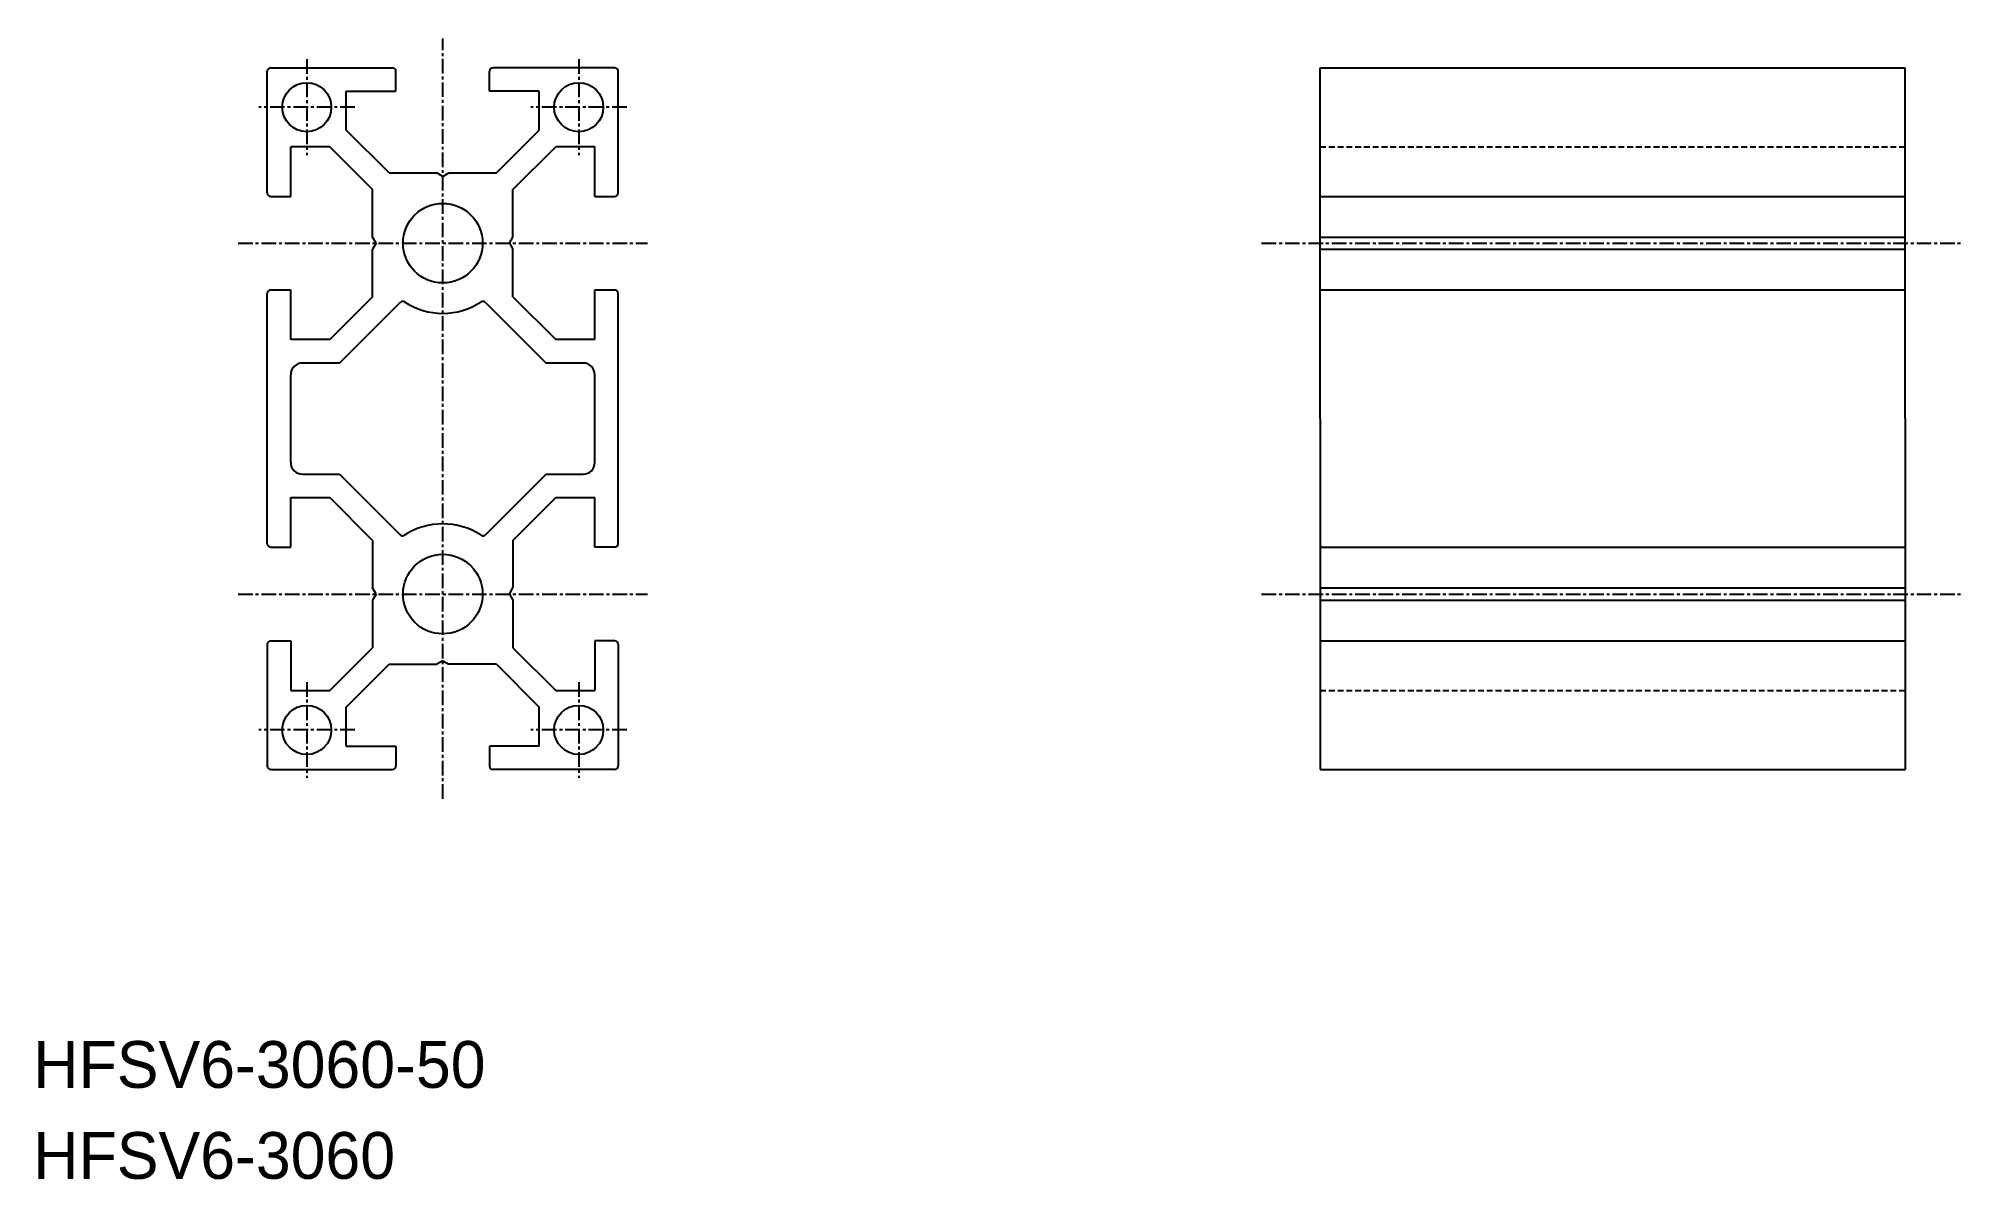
# Model space of a CAD drawing. Extents: x 0 to 165, y 0 to 98.
import ezdxf

# ---------------------------------------------------------------- set-up
doc = ezdxf.new("R2010")
doc.units = 0
doc.linetypes.add('CENTER', pattern=[2, 1.25, -0.25, 0.25, -0.25])
doc.linetypes.add('DASHED', pattern=[0.75, 0.5, -0.25])
doc.layers.get('0').update_dxf_attribs({"linetype": 'CONTINUOUS'})
doc.layers.add('CENTER', color=1, linetype='CENTER')

msp = doc.modelspace()

# ---------------------------------------------------------------- linework, layer by layer
at = {"color": 7, "linetype": 'CONTINUOUS'}
for p, q in [((20, 84.3), (20, 94.7)), ((20.3, 95), (30.7, 95)), ((31, 93), (31, 94.7)), ((39, 93), (39, 94.7)), ((49.7, 95), (39.3, 95)), ((50, 84.3), (50, 94.7)), ((110, 65), (110, 95)), ((110, 95), (160, 95)), ((160, 65), (160, 95)), ((26.75, 93), (31, 93)), ((26.75, 89.66), (26.75, 93)), ((43.25, 93), (39, 93)), ((43.25, 89.66), (43.25, 93)), ((30.41, 86), (26.75, 89.66)), ((39.59, 86), (43.25, 89.66)), ((22, 84), (22, 88.25)), ((25.34, 88.25), (22, 88.25)), ((29, 84.59), (25.34, 88.25)), ((41, 84.59), (44.66, 88.25)), ((48, 88.25), (44.66, 88.25)), ((48, 84), (48, 88.25)), ((30.41, 86), (34.48, 86)), ((35, 85.7), (34.48, 86)), ((35, 85.7), (35.52, 86)), ((35.52, 86), (39.59, 86)), ((20.3, 84), (22, 84)), ((29, 80.52), (29, 84.59)), ((41, 80.52), (41, 84.59)), ((48, 84), (49.7, 84)), ((110, 84), (160, 84)), ((29.3, 80), (29, 80.52)), ((29.3, 80), (29, 79.48)), ((29, 75.41), (29, 79.48)), ((40.7, 80), (41, 80.52)), ((40.7, 80), (41, 79.48)), ((41, 75.41), (41, 79.48)), ((110, 80.52), (160, 80.52)), ((110, 79.48), (160, 79.48)), ((20, 54.3), (20, 75.7)), ((20.3, 76), (22, 76)), ((22, 71.75), (22, 76)), ((48, 71.75), (48, 76)), ((48, 76), (49.7, 76)), ((50, 54.3), (50, 75.7)), ((110, 76), (160, 76)), ((29, 75.41), (25.34, 71.75)), ((31.35, 74.93), (26.16, 69.75)), ((38.65, 74.93), (43.84, 69.75)), ((41, 75.41), (44.66, 71.75)), ((25.34, 71.75), (22, 71.75)), ((48, 71.75), (44.66, 71.75)), ((26.16, 69.75), (23, 69.75)), ((47, 69.75), (43.84, 69.75)), ((22, 61.25), (22, 68.75)), ((48, 61.25), (48, 68.75)), ((110, 65), (110, 35)), ((160, 65), (160, 35)), ((23, 60.25), (26.16, 60.25)), ((26.16, 60.25), (31.35, 55.07)), ((38.65, 55.07), (43.84, 60.25)), ((43.84, 60.25), (47, 60.25)), ((22, 54), (22, 58.25)), ((22, 58.25), (25.34, 58.25)), ((29, 54.59), (25.34, 58.25)), ((41, 54.59), (44.66, 58.25)), ((44.66, 58.25), (48, 58.25)), ((48, 54), (48, 58.25)), ((29, 54.59), (29, 50.52)), ((41, 54.59), (41, 50.52)), ((20.3, 54), (22, 54)), ((49.7, 54), (48, 54)), ((110, 54), (160, 54)), ((29.3, 50), (29, 50.52)), ((29.3, 50), (29, 49.48)), ((29, 49.48), (29, 45.41)), ((40.7, 50), (41, 50.52)), ((40.7, 50), (41, 49.48)), ((41, 49.48), (41, 45.41)), ((110, 50.52), (160, 50.52)), ((110, 49.48), (160, 49.48)), ((20, 45.7), (20, 35.3)), ((20.3, 46), (22, 46)), ((22, 46), (22, 41.75)), ((25.34, 41.75), (29, 45.41)), ((41, 45.41), (44.66, 41.75)), ((49.7, 46), (48, 46)), ((48, 46), (48, 41.75)), ((50, 45.7), (50, 35.3)), ((110, 46), (160, 46)), ((26.75, 40.34), (30.41, 44)), ((30.41, 44), (34.48, 44)), ((35, 44.3), (34.48, 44)), ((35, 44.3), (35.52, 44)), ((39.59, 44), (35.52, 44)), ((39.59, 44), (43.25, 40.34)), ((22, 41.75), (25.34, 41.75)), ((44.66, 41.75), (48, 41.75)), ((26.75, 37), (26.75, 40.34)), ((43.25, 37), (43.25, 40.34)), ((26.75, 37), (31, 37)), ((31, 37), (31, 35.3)), ((43.25, 37), (39, 37)), ((39, 37), (39, 35.3)), ((20.3, 35), (30.7, 35)), ((49.7, 35), (39.3, 35)), ((110, 35), (160, 35))]:
    msp.add_line(p, q, dxfattribs=at)
at = {"color": 3, "linetype": 'DASHED'}
for p, q in [((110, 88.25), (160, 88.25)), ((110, 41.75), (160, 41.75))]:
    msp.add_line(p, q, dxfattribs=at)
at = {"color": 7, "linetype": 'CONTINUOUS'}
for centre, radius in [((23.37, 91.62), 2.1), ((46.62, 91.62), 2.1), ((35, 80), 3.4), ((35, 50), 3.4), ((23.37, 38.38), 2.1), ((46.62, 38.38), 2.1), ((46.62, 38.38), 2.1)]:
    msp.add_circle(centre, radius, dxfattribs=at)
for centre, radius, start, end in [((20.3, 94.7), 0.3, 90, 180), ((30.7, 94.7), 0.3, 0, 90), ((39.3, 94.7), 0.3, 90, 180), ((49.7, 94.7), 0.3, 0, 90), ((20.3, 84.3), 0.3, 180, 270), ((49.7, 84.3), 0.3, 270, 0), ((20.3, 75.7), 0.3, 90, 180), ((49.7, 75.7), 0.3, 0, 90), ((31.56, 74.72), 0.3, 56.9085, 135), ((35, 80), 6, 236.9085, 303.0915), ((38.44, 74.72), 0.3, 45, 123.0915), ((23, 68.75), 1, 90, 180), ((47, 68.75), 1, 0, 90), ((23, 61.25), 1, 180, 270), ((47, 61.25), 1, 270, 0), ((35, 50), 6, 56.9085, 123.0915), ((31.56, 55.28), 0.3, 225, 303.0915), ((38.44, 55.28), 0.3, 236.9085, 315), ((20.3, 54.3), 0.3, 180, 270), ((49.7, 54.3), 0.3, 270, 0), ((20.3, 45.7), 0.3, 90, 180), ((49.7, 45.7), 0.3, 0, 90), ((20.3, 35.3), 0.3, 180, 270), ((30.7, 35.3), 0.3, 270, 0), ((39.3, 35.3), 0.3, 180, 270), ((49.7, 35.3), 0.3, 270, 0)]:
    msp.add_arc(centre, radius, start, end, dxfattribs=at)
at = {"layer": 'CENTER', "color": 1, "linetype": 'CENTER'}
for p, q in [((35, 32.5), (35, 97.5)), ((23.37, 95.72), (23.37, 87.53)), ((46.62, 95.72), (46.62, 87.53)), ((27.48, 91.62), (19.27, 91.62)), ((50.72, 91.62), (42.52, 91.62)), ((17.5, 80), (52.5, 80)), ((105, 80), (165, 80)), ((17.5, 50), (52.5, 50)), ((105, 50), (165, 50)), ((23.37, 42.47), (23.37, 34.28)), ((46.62, 42.47), (46.62, 34.28)), ((27.48, 38.38), (19.27, 38.38)), ((50.72, 38.38), (42.52, 38.38))]:
    msp.add_line(p, q, dxfattribs=at)

# ---------------------------------------------------------------- texts
at = {"color": 7, "linetype": 'CONTINUOUS'}
for s, p in [('HFSV6-3060-50', (0, 7.78)), ('HFSV6-3060', (0, 0))]:
    msp.add_text(s, height=4, dxfattribs=at).set_placement(p)

doc.saveas('drawing.dxf')
